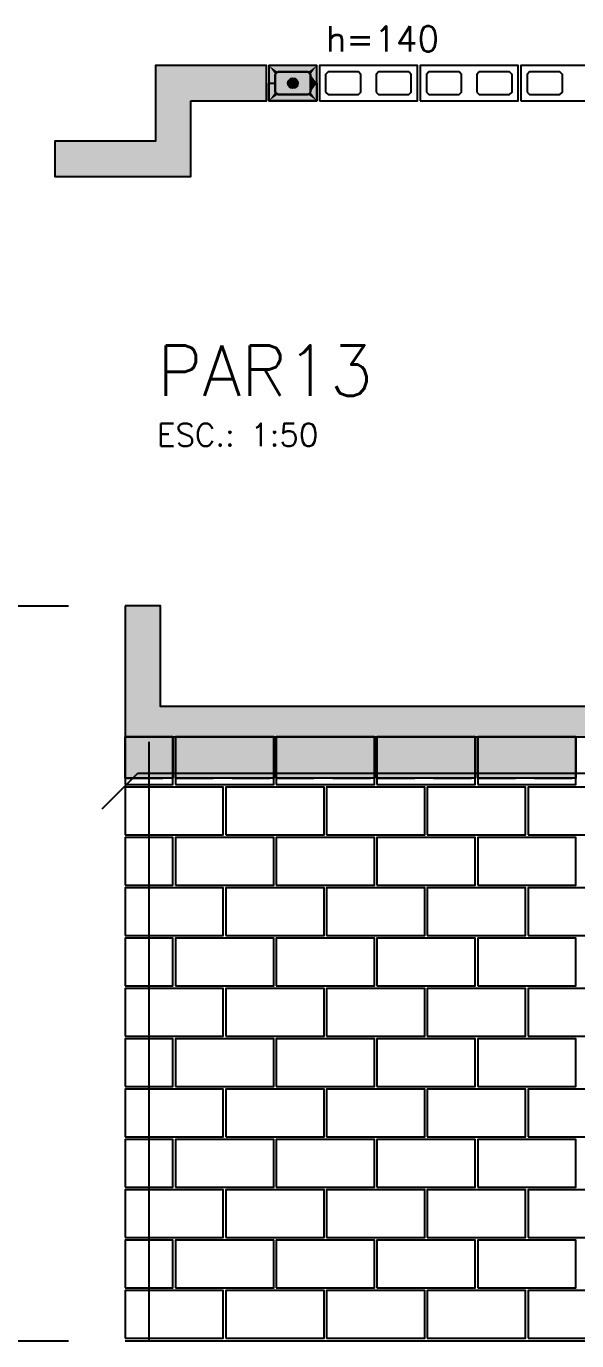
# Model space of a CAD drawing. Extents: x -1.9 to 86, y -1.5 to 61.
# Drawn here: x 6.98 to 11.35, y 31.42 to 41.86 of the extents above; entities that cross this region are included whole.
import ezdxf

# ---------------------------------------------------------------- set-up
doc = ezdxf.new("R2010")
doc.units = 0
doc.header["$MEASUREMENT"] = 0
doc.linetypes.add('ESTILO_TQS_0001', pattern=[0.45, 0.3, -0.15])
for name, color, linetype in [('PENA_01', 1, 'CONTINUOUS'), ('PENA_02', 2, 'CONTINUOUS'), ('PENA_03', 3, 'CONTINUOUS'), ('PENA_05', 5, 'CONTINUOUS'), ('PENA_06', 6, 'CONTINUOUS'), ('PENA_09', 254, 'CONTINUOUS'), ('PENA_11', 252, 'CONTINUOUS'), ('PENA_23', 50, 'CONTINUOUS')]:
    doc.layers.add(name, color=color, linetype=linetype)
doc.styles.get("Standard").update_dxf_attribs({"font": 'ROMANS.SHX'})

msp = doc.modelspace()

# ---------------------------------------------------------------- linework, layer by layer
at = {"layer": 'PENA_01', "linetype": 'Continuous'}
for p, q in [((5.183565, 37.257992), (7.314429, 37.257992)), ((5.183565, 31.417992), (7.314429, 31.417992))]:
    msp.add_line(p, q, dxfattribs=at)
for points in [[(8.975295, 41.322185), (9.215295, 41.322185), (9.235295, 41.342185), (9.235295, 41.482185), (9.215295, 41.502185), (8.975295, 41.502185), (8.955295, 41.482185), (8.955295, 41.342185), (8.975295, 41.322185)], [(9.355295, 41.342185), (9.375295, 41.322185), (9.615295, 41.322185), (9.635295, 41.342185), (9.635295, 41.482185), (9.615295, 41.502185), (9.375295, 41.502185), (9.355295, 41.482185), (9.355295, 41.342185)], [(9.755295, 41.342185), (9.775295, 41.322185), (10.015295, 41.322185), (10.035295, 41.342185), (10.035295, 41.482185), (10.015295, 41.502185), (9.775295, 41.502185), (9.755295, 41.482185), (9.755295, 41.342185)], [(10.155295, 41.342185), (10.175295, 41.322185), (10.415295, 41.322185), (10.435295, 41.342185), (10.435295, 41.482185), (10.415295, 41.502185), (10.175295, 41.502185), (10.155295, 41.482185), (10.155295, 41.342185)], [(10.555295, 41.342185), (10.575295, 41.322185), (10.815295, 41.322185), (10.835295, 41.342185), (10.835295, 41.482185), (10.815295, 41.502185), (10.575295, 41.502185), (10.555295, 41.482185), (10.555295, 41.342185)], [(10.955295, 41.342185), (10.975295, 41.322185), (11.215295, 41.322185), (11.235295, 41.342185), (11.235295, 41.482185), (11.215295, 41.502185), (10.975295, 41.502185), (10.955295, 41.482185), (10.955295, 41.342185)]]:
    msp.add_lwpolyline(points, dxfattribs=at)
at = {"layer": 'PENA_02', "linetype": 'ESTILO_TQS_0001'}
for p, q in [((7.762627, 35.887992), (8.142627, 35.887992)), ((8.162627, 35.887992), (8.942627, 35.887992)), ((8.962627, 35.887992), (9.742627, 35.887992)), ((9.762627, 35.887992), (10.542627, 35.887992)), ((10.562627, 35.887992), (11.342627, 35.887992))]:
    msp.add_line(p, q, dxfattribs=at)
at = {"layer": 'PENA_02', "linetype": 'Continuous'}
msp.add_line((7.762627, 31.417992), (33.442627, 31.417992), dxfattribs=at)
for points in [[(8.285295, 41.272185), (8.885295, 41.272185), (8.885295, 41.552185), (8.005295, 41.552185), (8.005295, 40.952185), (7.205295, 40.952185), (7.205295, 40.672185), (8.285295, 40.672185), (8.285295, 41.272185)], [(8.905295, 41.272185), (9.285295, 41.272185), (9.285295, 41.552185), (8.905295, 41.552185), (8.905295, 41.272185)], [(9.305295, 41.272185), (10.085295, 41.272185), (10.085295, 41.552185), (9.305295, 41.552185), (9.305295, 41.272185)], [(10.105295, 41.272185), (10.885295, 41.272185), (10.885295, 41.552185), (10.105295, 41.552185), (10.105295, 41.272185)], [(10.905295, 41.272185), (11.685295, 41.272185), (11.685295, 41.552185), (10.905295, 41.552185), (10.905295, 41.272185)], [(7.762627, 37.257992), (7.762627, 36.217992), (33.442627, 36.217992), (33.442627, 37.257992), (20.862627, 37.257992), (20.862627, 36.457992), (8.042627, 36.457992), (8.042627, 37.257992), (7.762627, 37.257992)], [(7.762627, 35.837992), (8.142627, 35.837992), (8.142627, 36.217992), (7.762627, 36.217992), (7.762627, 35.837992)], [(8.162627, 35.837992), (8.942627, 35.837992), (8.942627, 36.217992), (8.162627, 36.217992), (8.162627, 35.837992)], [(8.962627, 35.837992), (9.742627, 35.837992), (9.742627, 36.217992), (8.962627, 36.217992), (8.962627, 35.837992)], [(9.762627, 35.837992), (10.542627, 35.837992), (10.542627, 36.217992), (9.762627, 36.217992), (9.762627, 35.837992)], [(10.562627, 35.837992), (11.342627, 35.837992), (11.342627, 36.217992), (10.562627, 36.217992), (10.562627, 35.837992)], [(7.762627, 35.437992), (8.542627, 35.437992), (8.542627, 35.817992), (7.762627, 35.817992), (7.762627, 35.437992)], [(8.562627, 35.437992), (9.342627, 35.437992), (9.342627, 35.817992), (8.562627, 35.817992), (8.562627, 35.437992)], [(9.362627, 35.437992), (10.142627, 35.437992), (10.142627, 35.817992), (9.362627, 35.817992), (9.362627, 35.437992)], [(10.162627, 35.437992), (10.942627, 35.437992), (10.942627, 35.817992), (10.162627, 35.817992), (10.162627, 35.437992)], [(10.962627, 35.437992), (11.742627, 35.437992), (11.742627, 35.817992), (10.962627, 35.817992), (10.962627, 35.437992)], [(7.762627, 35.037992), (8.142627, 35.037992), (8.142627, 35.417992), (7.762627, 35.417992), (7.762627, 35.037992)], [(8.162627, 35.037992), (8.942627, 35.037992), (8.942627, 35.417992), (8.162627, 35.417992), (8.162627, 35.037992)], [(8.962627, 35.037992), (9.742627, 35.037992), (9.742627, 35.417992), (8.962627, 35.417992), (8.962627, 35.037992)], [(9.762627, 35.037992), (10.542627, 35.037992), (10.542627, 35.417992), (9.762627, 35.417992), (9.762627, 35.037992)], [(10.562627, 35.037992), (11.342627, 35.037992), (11.342627, 35.417992), (10.562627, 35.417992), (10.562627, 35.037992)], [(7.762627, 34.637992), (8.542627, 34.637992), (8.542627, 35.017992), (7.762627, 35.017992), (7.762627, 34.637992)], [(8.562627, 34.637992), (9.342627, 34.637992), (9.342627, 35.017992), (8.562627, 35.017992), (8.562627, 34.637992)], [(9.362627, 34.637992), (10.142627, 34.637992), (10.142627, 35.017992), (9.362627, 35.017992), (9.362627, 34.637992)], [(10.162627, 34.637992), (10.942627, 34.637992), (10.942627, 35.017992), (10.162627, 35.017992), (10.162627, 34.637992)], [(10.962627, 34.637992), (11.742627, 34.637992), (11.742627, 35.017992), (10.962627, 35.017992), (10.962627, 34.637992)], [(7.762627, 34.237992), (8.142627, 34.237992), (8.142627, 34.617992), (7.762627, 34.617992), (7.762627, 34.237992)], [(8.162627, 34.237992), (8.942627, 34.237992), (8.942627, 34.617992), (8.162627, 34.617992), (8.162627, 34.237992)], [(8.962627, 34.237992), (9.742627, 34.237992), (9.742627, 34.617992), (8.962627, 34.617992), (8.962627, 34.237992)], [(9.762627, 34.237992), (10.542627, 34.237992), (10.542627, 34.617992), (9.762627, 34.617992), (9.762627, 34.237992)], [(10.562627, 34.237992), (11.342627, 34.237992), (11.342627, 34.617992), (10.562627, 34.617992), (10.562627, 34.237992)], [(7.762627, 33.837992), (8.542627, 33.837992), (8.542627, 34.217992), (7.762627, 34.217992), (7.762627, 33.837992)], [(8.562627, 33.837992), (9.342627, 33.837992), (9.342627, 34.217992), (8.562627, 34.217992), (8.562627, 33.837992)], [(9.362627, 33.837992), (10.142627, 33.837992), (10.142627, 34.217992), (9.362627, 34.217992), (9.362627, 33.837992)], [(10.162627, 33.837992), (10.942627, 33.837992), (10.942627, 34.217992), (10.162627, 34.217992), (10.162627, 33.837992)], [(10.962627, 33.837992), (11.742627, 33.837992), (11.742627, 34.217992), (10.962627, 34.217992), (10.962627, 33.837992)], [(7.762627, 33.437992), (8.142627, 33.437992), (8.142627, 33.817992), (7.762627, 33.817992), (7.762627, 33.437992)], [(8.162627, 33.437992), (8.942627, 33.437992), (8.942627, 33.817992), (8.162627, 33.817992), (8.162627, 33.437992)], [(8.962627, 33.437992), (9.742627, 33.437992), (9.742627, 33.817992), (8.962627, 33.817992), (8.962627, 33.437992)], [(9.762627, 33.437992), (10.542627, 33.437992), (10.542627, 33.817992), (9.762627, 33.817992), (9.762627, 33.437992)], [(10.562627, 33.437992), (11.342627, 33.437992), (11.342627, 33.817992), (10.562627, 33.817992), (10.562627, 33.437992)], [(7.762627, 33.037992), (8.542627, 33.037992), (8.542627, 33.417992), (7.762627, 33.417992), (7.762627, 33.037992)], [(8.562627, 33.037992), (9.342627, 33.037992), (9.342627, 33.417992), (8.562627, 33.417992), (8.562627, 33.037992)], [(9.362627, 33.037992), (10.142627, 33.037992), (10.142627, 33.417992), (9.362627, 33.417992), (9.362627, 33.037992)], [(10.162627, 33.037992), (10.942627, 33.037992), (10.942627, 33.417992), (10.162627, 33.417992), (10.162627, 33.037992)], [(10.962627, 33.037992), (11.742627, 33.037992), (11.742627, 33.417992), (10.962627, 33.417992), (10.962627, 33.037992)], [(7.762627, 32.637992), (8.142627, 32.637992), (8.142627, 33.017992), (7.762627, 33.017992), (7.762627, 32.637992)], [(8.162627, 32.637992), (8.942627, 32.637992), (8.942627, 33.017992), (8.162627, 33.017992), (8.162627, 32.637992)], [(8.962627, 32.637992), (9.742627, 32.637992), (9.742627, 33.017992), (8.962627, 33.017992), (8.962627, 32.637992)], [(9.762627, 32.637992), (10.542627, 32.637992), (10.542627, 33.017992), (9.762627, 33.017992), (9.762627, 32.637992)], [(10.562627, 32.637992), (11.342627, 32.637992), (11.342627, 33.017992), (10.562627, 33.017992), (10.562627, 32.637992)], [(7.762627, 32.237992), (8.542627, 32.237992), (8.542627, 32.617992), (7.762627, 32.617992), (7.762627, 32.237992)], [(8.562627, 32.237992), (9.342627, 32.237992), (9.342627, 32.617992), (8.562627, 32.617992), (8.562627, 32.237992)], [(9.362627, 32.237992), (10.142627, 32.237992), (10.142627, 32.617992), (9.362627, 32.617992), (9.362627, 32.237992)], [(10.162627, 32.237992), (10.942627, 32.237992), (10.942627, 32.617992), (10.162627, 32.617992), (10.162627, 32.237992)], [(10.962627, 32.237992), (11.742627, 32.237992), (11.742627, 32.617992), (10.962627, 32.617992), (10.962627, 32.237992)], [(7.762627, 31.837992), (8.142627, 31.837992), (8.142627, 32.217992), (7.762627, 32.217992), (7.762627, 31.837992)], [(8.162627, 31.837992), (8.942627, 31.837992), (8.942627, 32.217992), (8.162627, 32.217992), (8.162627, 31.837992)], [(8.962627, 31.837992), (9.742627, 31.837992), (9.742627, 32.217992), (8.962627, 32.217992), (8.962627, 31.837992)], [(9.762627, 31.837992), (10.542627, 31.837992), (10.542627, 32.217992), (9.762627, 32.217992), (9.762627, 31.837992)], [(10.562627, 31.837992), (11.342627, 31.837992), (11.342627, 32.217992), (10.562627, 32.217992), (10.562627, 31.837992)], [(7.762627, 31.437992), (8.542627, 31.437992), (8.542627, 31.817992), (7.762627, 31.817992), (7.762627, 31.437992)], [(8.562627, 31.437992), (9.342627, 31.437992), (9.342627, 31.817992), (8.562627, 31.817992), (8.562627, 31.437992)], [(9.362627, 31.437992), (10.142627, 31.437992), (10.142627, 31.817992), (9.362627, 31.817992), (9.362627, 31.437992)], [(10.162627, 31.437992), (10.942627, 31.437992), (10.942627, 31.817992), (10.162627, 31.817992), (10.162627, 31.437992)], [(10.962627, 31.437992), (11.742627, 31.437992), (11.742627, 31.817992), (10.962627, 31.817992), (10.962627, 31.437992)]]:
    msp.add_lwpolyline(points, dxfattribs=at)
at = {"layer": 'PENA_03', "linetype": 'Continuous'}
msp.add_lwpolyline([(9.235295, 41.342185), (9.215295, 41.322185), (8.975295, 41.322185), (8.955295, 41.342185), (8.955295, 41.482185), (8.975295, 41.502185), (9.215295, 41.502185), (9.235295, 41.482185), (9.235295, 41.342185)], dxfattribs=at)
msp.add_circle((9.095295, 41.412185), 0.04, dxfattribs=at)
for points in [[(9.135295, 41.412185), (9.075295, 41.446826), (9.057708, 41.425866)], [(9.135295, 41.412185), (9.057708, 41.425866), (9.057708, 41.398504)], [(9.135295, 41.412185), (9.057708, 41.398504), (9.075295, 41.377544)], [(9.135295, 41.412185), (9.102241, 41.451578), (9.075295, 41.446826)], [(9.135295, 41.412185), (9.075295, 41.377544), (9.102241, 41.372793)], [(9.135295, 41.412185), (9.125937, 41.437897), (9.102241, 41.451578)], [(9.135295, 41.412185), (9.102241, 41.372793), (9.125937, 41.386474)], [(9.135295, 41.412185), (9.125937, 41.386474), (9.135295, 41.412185)]]:
    msp.add_solid(points, dxfattribs=at)
at = {"layer": 'PENA_05', "linetype": 'Continuous'}
for p, q in [((7.952627, 31.417992), (7.952627, 36.177992)), ((7.579784, 35.64515), (7.862627, 35.927992)), ((7.862627, 35.927992), (21.142627, 35.927992))]:
    msp.add_line(p, q, dxfattribs=at)
at = {"layer": 'PENA_09', "linetype": 'Continuous'}
for points in [[(7.762627, 35.887992), (7.762627, 36.217992), (8.142627, 36.217992), (8.142627, 35.887992), (7.762627, 35.887992)], [(8.162627, 35.887992), (8.162627, 36.217992), (8.942627, 36.217992), (8.942627, 35.887992), (8.162627, 35.887992)], [(8.962627, 35.887992), (8.962627, 36.217992), (9.742627, 36.217992), (9.742627, 35.887992), (8.962627, 35.887992)], [(9.762627, 35.887992), (9.762627, 36.217992), (10.542627, 36.217992), (10.542627, 35.887992), (9.762627, 35.887992)], [(10.562627, 35.887992), (10.562627, 36.217992), (11.342627, 36.217992), (11.342627, 35.887992), (10.562627, 35.887992)]]:
    msp.add_lwpolyline(points, dxfattribs=at)
for points in [[(7.762627, 35.887992), (7.762627, 36.217992), (8.142627, 36.217992)], [(7.762627, 35.887992), (8.142627, 36.217992), (8.142627, 35.887992)], [(8.162627, 35.887992), (8.162627, 36.217992), (8.942627, 36.217992)], [(8.162627, 35.887992), (8.942627, 36.217992), (8.942627, 35.887992)], [(8.962627, 35.887992), (8.962627, 36.217992), (9.742627, 36.217992)], [(8.962627, 35.887992), (9.742627, 36.217992), (9.742627, 35.887992)], [(9.762627, 35.887992), (9.762627, 36.217992), (10.542627, 36.217992)], [(9.762627, 35.887992), (10.542627, 36.217992), (10.542627, 35.887992)], [(10.562627, 35.887992), (10.562627, 36.217992), (11.342627, 36.217992)], [(10.562627, 35.887992), (11.342627, 36.217992), (11.342627, 35.887992)], [(7.762627, 35.887992), (8.142627, 35.887992), (7.762627, 35.887992)], [(8.162627, 35.887992), (8.942627, 35.887992), (8.162627, 35.887992)], [(8.962627, 35.887992), (9.742627, 35.887992), (8.962627, 35.887992)], [(9.762627, 35.887992), (10.542627, 35.887992), (9.762627, 35.887992)], [(10.562627, 35.887992), (11.342627, 35.887992), (10.562627, 35.887992)]]:
    msp.add_solid(points, dxfattribs=at)
at = {"layer": 'PENA_11', "linetype": 'Continuous'}
for points in [[(8.885295, 41.552185), (8.005295, 41.552185), (8.285295, 41.272185)], [(8.285295, 41.272185), (8.005295, 41.552185), (8.285295, 40.672185)], [(8.005295, 41.552185), (8.005295, 40.952185), (8.285295, 40.672185)], [(8.885295, 41.272185), (8.885295, 41.552185), (8.285295, 41.272185)], [(9.235295, 41.342185), (8.955295, 41.482185), (8.975295, 41.502185)], [(9.235295, 41.342185), (8.955295, 41.342185), (8.955295, 41.482185)], [(9.235295, 41.342185), (8.975295, 41.502185), (9.215295, 41.502185)], [(9.235295, 41.342185), (9.215295, 41.502185), (9.235295, 41.482185)], [(9.235295, 41.342185), (9.235295, 41.482185), (9.235295, 41.342185)], [(9.235295, 41.342185), (8.975295, 41.322185), (8.955295, 41.342185)], [(9.235295, 41.342185), (9.215295, 41.322185), (8.975295, 41.322185)], [(8.285295, 40.672185), (8.005295, 40.952185), (7.205295, 40.952185)], [(7.205295, 40.952185), (7.205295, 40.672185), (8.285295, 40.672185)], [(8.042627, 36.457992), (8.042627, 37.257992), (7.762627, 37.257992)], [(8.042627, 36.457992), (7.762627, 37.257992), (7.762627, 36.217992)], [(8.042627, 36.457992), (7.762627, 36.217992), (33.442627, 36.217992)], [(8.042627, 36.457992), (33.442627, 36.217992), (20.862627, 36.457992)]]:
    msp.add_solid(points, dxfattribs=at)
at = {"layer": 'PENA_23', "linetype": 'Continuous'}
for points in [[(9.235295, 41.412185), (9.285295, 41.412185), (9.285295, 41.552185), (8.905295, 41.552185), (8.905295, 41.412185), (8.955295, 41.412185), (8.955295, 41.482185), (8.975295, 41.502185), (9.215295, 41.502185), (9.235295, 41.482185), (9.235295, 41.412185)], [(9.235295, 41.412185), (9.285295, 41.412185), (9.285295, 41.272185), (8.905295, 41.272185), (8.905295, 41.412185), (8.955295, 41.412185), (8.955295, 41.342185), (8.975295, 41.322185), (9.215295, 41.322185), (9.235295, 41.342185), (9.235295, 41.412185)]]:
    msp.add_lwpolyline(points, dxfattribs=at)
for points in [[(9.285295, 41.552185), (8.905295, 41.552185), (8.975295, 41.502185)], [(8.905295, 41.552185), (8.905295, 41.412185), (8.955295, 41.412185)], [(8.905295, 41.552185), (8.955295, 41.412185), (8.955295, 41.482185)], [(8.905295, 41.552185), (8.955295, 41.482185), (8.975295, 41.502185)], [(9.285295, 41.552185), (8.975295, 41.502185), (9.215295, 41.502185)], [(9.285295, 41.552185), (9.215295, 41.502185), (9.235295, 41.482185)], [(9.285295, 41.552185), (9.235295, 41.482185), (9.285295, 41.412185)], [(9.285295, 41.412185), (9.235295, 41.482185), (9.235295, 41.412185)], [(8.905295, 41.272185), (8.905295, 41.412185), (8.955295, 41.412185)], [(8.905295, 41.272185), (8.955295, 41.412185), (8.955295, 41.342185)], [(9.285295, 41.272185), (9.235295, 41.342185), (9.285295, 41.412185)], [(9.285295, 41.412185), (9.235295, 41.342185), (9.235295, 41.412185)], [(8.905295, 41.272185), (8.955295, 41.342185), (8.975295, 41.322185)], [(9.285295, 41.272185), (8.905295, 41.272185), (8.975295, 41.322185)], [(9.285295, 41.272185), (8.975295, 41.322185), (9.215295, 41.322185)], [(9.285295, 41.272185), (9.215295, 41.322185), (9.235295, 41.342185)]]:
    msp.add_solid(points, dxfattribs=at)

# ---------------------------------------------------------------- texts
at = {"layer": 'PENA_03', "linetype": 'Continuous'}
for s, height, p in [('h=140', 0.2, (9.3558, 41.66479)), ('ESC.: 1:50', 0.18, (8.016389, 38.527992))]:
    msp.add_text(s, height=height, dxfattribs=at).set_placement(p)
at = {"layer": 'PENA_06', "linetype": 'Continuous'}
msp.add_text('PAR13', height=0.4, dxfattribs=at).set_placement((8.016389, 38.927992))

doc.saveas('drawing.dxf')
